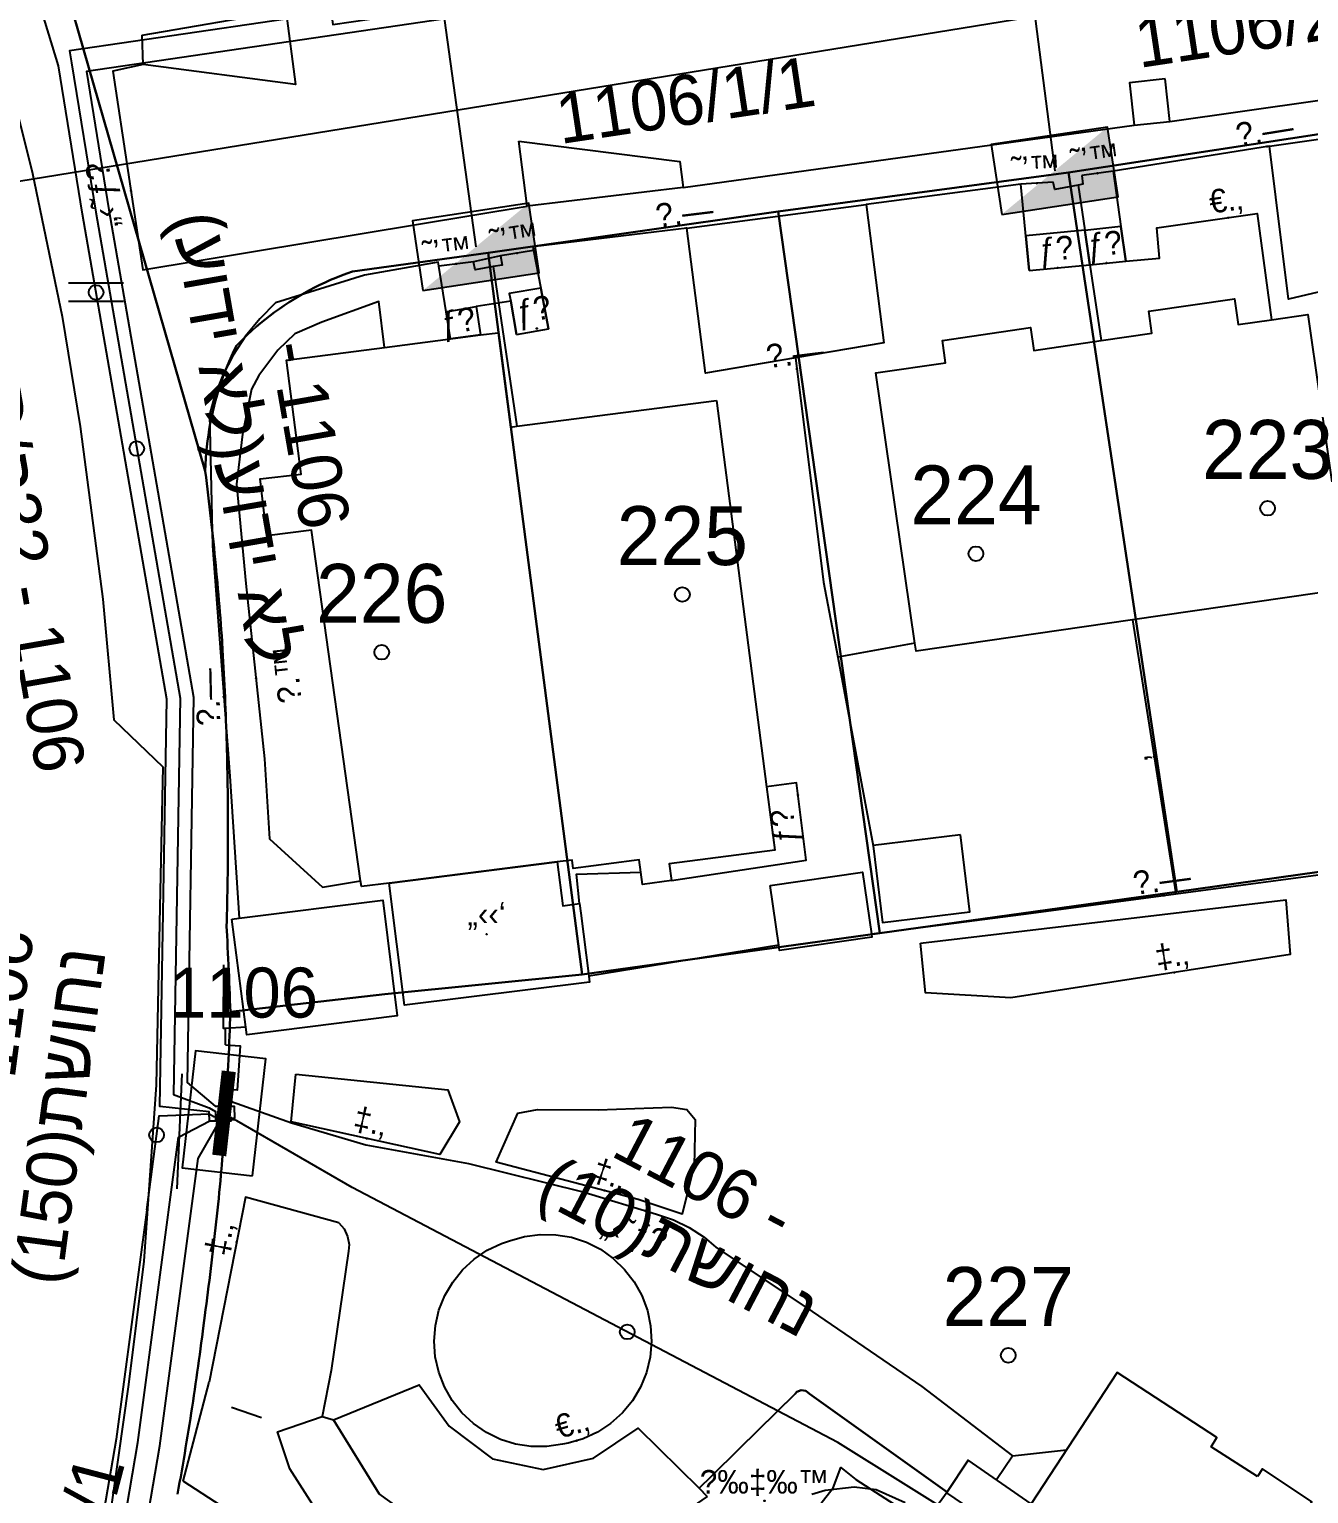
# Model space of a CAD drawing. Header units: metres. Extents: x 218299 to 220222, y 572714 to 574340.
# Drawn here: x 219291.35 to 219334.84, y 573411.53 to 573461.29 of the extents above; entities that cross this region are included whole.
import ezdxf
from ezdxf.enums import TextEntityAlignment as Align

# ---------------------------------------------------------------- set-up
doc = ezdxf.new("R2010")
doc.units = ezdxf.units.M
doc.header["$MEASUREMENT"] = 0
for name, color, linetype in [('1602', 44, 'Continuous'), ('1603', 44, 'Continuous'), ('6091', 102, 'CABLEUNDEXIST03'), ('6151', 102, 'CABLEUNDEXIST03'), ('6241', 7, 'Continuous'), ('6261', 7, 'Continuous'), ('68152', 7, 'Continuous'), ('6910', 102, 'Continuous'), ('6911', 3, 'Continuous'), ('A_POINTS', 2, 'Continuous'), ('M2200', 253, 'Continuous'), ('M2207', 253, 'Continuous'), ('M2401', 7, 'Continuous'), ('M2404', 7, 'Continuous'), ('M2407', 253, 'Continuous'), ('M2408', 253, 'Continuous'), ('M2412', 253, 'Continuous'), ('M2420', 253, 'Continuous'), ('M2601', 253, 'Continuous'), ('M2602', 253, 'Continuous'), ('M2604', 253, 'Continuous'), ('M2605', 253, 'Continuous'), ('M2612', 253, 'Continuous'), ('M2802', 253, 'Continuous'), ('M4601', 253, 'Continuous')]:
    doc.layers.add(name, color=color, linetype=linetype)
doc.styles.add('HEBTXT', font='HEBTXT')
doc.styles.add('MAVAT_HEBTXT', font='HEBTXT')
doc.linetypes.add('CABLEUNDEXIST03', pattern='A,3.5,[222,elecad.shx,S=0.01,R=0,X=0,Y=0],1.5', length=5)

# ---------------------------------------------------------------- blocks, each defined once
blk = doc.blocks.new('6261')
blk.add_lwpolyline([(-2, -1.2), (2, -1.2), (2, 1.2), (-2, 1.2)], close=True)
at = {"color": 0}
blk.add_solid([(2, 1.2), (-2, -1.2), (2, -1.2)], dxfattribs=at)
at = {"color": 0, "style": 'HEBTXT'}
blk.add_attdef('PIL_NAME', (2.689, 2.418), '', height=1.7, dxfattribs=at)
at = {"style": 'HEBTXT'}
blk.add_attdef('CAMUT_MONIM', (2.489, 0.218), '', height=1.7, dxfattribs=at)
at = {"color": 0, "style": 'HEBTXT', "flags": 1}
for tag, p in [('TYPE', (2.585, -1.773)), ('MAP_TYPE', (2.689, -3.782))]:
    blk.add_attdef(tag, p, '', height=1.7, dxfattribs=at)
blk = doc.blocks.new('6910')
at = {"layer": 'A_POINTS'}
blk.add_circle((0, 0), 0.25, dxfattribs=at)
at = {"color": 0, "style": 'HEBTXT', "flags": 1}
blk.add_attdef('CODE', (-2.918, 6.399), '', height=1.7, dxfattribs=at)
at = {"color": 0, "style": 'HEBTXT'}
for tag, p in [('PATH', (0.169, 4.708)), ('HTCH', (0.169, 2.708))]:
    blk.add_attdef(tag, text='', height=1.7, dxfattribs=at).set_placement(p, align=Align.MIDDLE_CENTER)
blk = doc.blocks.new('6911')
at = {"layer": 'A_POINTS'}
blk.add_circle((0, 0), 0.25, dxfattribs=at)
at = {"color": 0, "style": 'HEBTXT', "flags": 1}
blk.add_attdef('CODE', (-2.918, 6.399), '', height=1.7, dxfattribs=at)
at = {"color": 0, "style": 'HEBTXT'}
for tag, p in [('PATH', (0.169, 4.708)), ('HTCH', (0.169, 2.708))]:
    blk.add_attdef(tag, text='', height=1.7, dxfattribs=at).set_placement(p, align=Align.MIDDLE_CENTER)
blk = doc.blocks.new('68152')
at = {"color": 0}
for p, q in [((0.9375, 0.3125), (-0.9375, 0.3125)), ((0.9375, -0.3125), (-0.9375, -0.3125))]:
    blk.add_line(p, q, dxfattribs=at)
at = {"layer": 'A_POINTS'}
blk.add_circle((0, 0), 0.25, dxfattribs=at)
blk = doc.blocks.new('6241')
at = {"color": 0}
blk.add_lwpolyline([(-2, -1.2), (2, -1.2), (2, 1.2), (-2, 1.2)], close=True, dxfattribs=at)
blk.add_lwpolyline([(-2, -1.2), (2, -1.2), (2, 1.2), (-2, 1.2)], close=True, dxfattribs=at)
at = {"color": 0, "const_width": 0.48}
blk.add_lwpolyline([(-1.44, 0), (1.44, 0)], dxfattribs=at)
blk.add_lwpolyline([(-1.44, 0), (1.44, 0)], dxfattribs=at)
at = {"color": 0, "style": 'HEBTXT'}
blk.add_attdef('PIL_NAME', (2.42, 1.776), '', height=1.7, dxfattribs=at)
at = {"color": 0, "style": 'HEBTXT', "flags": 1}
for tag, p in [('TYPE', (2.43, -0.61)), ('MAP_TYPE', (2.423, -2.677))]:
    blk.add_attdef(tag, p, '', height=1.7, dxfattribs=at)
blk = doc.blocks.new('1603')
at = {"layer": 'A_POINTS'}
blk.add_circle((0, 0), 0.25, dxfattribs=at)
at = {"color": 0, "style": 'HEBTXT'}
blk.add_attdef('PARCEL_NUM', text='', height=2, dxfattribs=at).set_placement((0, 1), align=Align.CENTER)
at = {"color": 0, "style": 'HEBTXT', "flags": 1}
blk.add_attdef('LOT_NUM', text='', height=2, dxfattribs=at).set_placement((0, -2.5), align=Align.CENTER)
blk = doc.blocks.new('M2408')
blk.add_circle((0, 0), 0.025)
at = {"style": 'MAVAT_HEBTXT'}
blk.add_attdef('NAME', text='', height=0.8, dxfattribs=at).set_placement((0, 1.592), align=Align.MIDDLE)
blk = doc.blocks.new('M2407')
blk.add_circle((0, 0), 0.025)
at = {"style": 'MAVAT_HEBTXT'}
blk.add_attdef('NAME', text='', height=0.8, dxfattribs=at).set_placement((0, 1.592), align=Align.MIDDLE)
blk = doc.blocks.new('M2802')
blk.add_circle((0, 0), 0.025)
at = {"style": 'MAVAT_HEBTXT'}
blk.add_attdef('NAME', text='', height=0.8, dxfattribs=at).set_placement((0, 1.592), align=Align.MIDDLE)
blk = doc.blocks.new('M2601')
blk.add_circle((0, 0), 0.025)
at = {"style": 'MAVAT_HEBTXT'}
blk.add_attdef('NAME', text='', height=0.8, dxfattribs=at).set_placement((0, 1.592), align=Align.MIDDLE)
blk = doc.blocks.new('M2602')
blk.add_circle((0, 0), 0.025)
at = {"style": 'MAVAT_HEBTXT'}
blk.add_attdef('NAME', text='', height=0.8, dxfattribs=at).set_placement((0, 1.592), align=Align.MIDDLE)
blk = doc.blocks.new('M2604')
blk.add_circle((0, 0), 0.025)
at = {"style": 'MAVAT_HEBTXT'}
blk.add_attdef('NAME', text='', height=0.8, dxfattribs=at).set_placement((0, 1.592), align=Align.MIDDLE)
blk = doc.blocks.new('M2605')
blk.add_circle((0, 0), 0.025)
at = {"style": 'MAVAT_HEBTXT'}
blk.add_attdef('NAME', text='', height=0.8, dxfattribs=at).set_placement((0, 1.592), align=Align.MIDDLE)
blk = doc.blocks.new('M2612')
blk.add_circle((0, 0), 0.025)
at = {"style": 'MAVAT_HEBTXT'}
blk.add_attdef('NAME', text='', height=0.8, dxfattribs=at).set_placement((0, 1.592), align=Align.MIDDLE)
blk = doc.blocks.new('M2207')
blk.add_circle((0, 0), 0.025)
at = {"style": 'MAVAT_HEBTXT'}
blk.add_attdef('NAME', text='', height=0.8, dxfattribs=at).set_placement((0, 1.592), align=Align.MIDDLE)
blk = doc.blocks.new('M2412')
blk.add_circle((0, 0), 0.025)
at = {"style": 'MAVAT_HEBTXT'}
blk.add_attdef('NAME', text='', height=0.8, dxfattribs=at).set_placement((0, 1.592), align=Align.MIDDLE)
blk = doc.blocks.new('111')
at = {"layer": 'M2200'}
for points in [[(219336.147, 573442.273, 577.665), (219328.844, 573441.219, 577.665), (219321.491, 573440.158, 577.665), (219321.451, 573440.435, 577.665), (219320.126, 573449.613, 577.665), (219322.496, 573449.955, 577.665), (219322.386, 573450.718, 577.425), (219325.38, 573451.15, 577.425), (219325.491, 573450.379, 577.785), (219327.784, 573450.71, 577.785), (219329.509, 573450.959, 577.785), (219329.4, 573451.708, 577.545), (219332.313, 573452.128, 577.545), (219332.44, 573451.253, 577.665), (219333.574, 573451.416, 577.722), (219334.801, 573451.593, 577.785), (219335.599, 573446.067, 577.713)], [(219314.703, 573448.678, 577.065), (219316.408, 573435.543, 579.747), (219316.686, 573433.4, 580.185), (219316.686, 573433.4, 580.185), (219313.103, 573432.935, 580.185), (219313.103, 573432.935, 580.185), (219313.177, 573432.362, 578.025), (219313.177, 573432.362, 578.025), (219312.191, 573432.234, 578.025), (219312.137, 573432.65, 578.325), (219312.083, 573433.066, 578.625), (219311.906, 573433.043, 578.625), (219309.835, 573432.774, 578.625), (219309.798, 573433.058, 578.625), (219309.296, 573432.995, 578.574), (219303.599, 573432.278, 578.001), (219303.581, 573432.276, 577.999), (219302.643, 573432.157, 577.905), (219302.615, 573432.358, 577.909), (219300.941, 573444.27, 578.145), (219299.424, 573444.073, 576.705), (219299.204, 573446.014, 576.825), (219300.597, 573446.169, 577.305), (219300.094, 573450.045, 576.705), (219303.425, 573450.478, 576.705), (219303.691, 573450.512, 576.705), (219305.667, 573450.769, 576.705), (219306.69, 573450.901, 576.705), (219307.288, 573450.979, 576.705), (219307.705, 573447.769, 577.065), (219307.928, 573447.798, 577.065)], [(219298.232, 573431.057, 576.104), (219298.481, 573431.088, 576.104), (219303.37, 573431.697, 576.104), (219303.859, 573427.77, 576.344), (219298.741, 573427.122, 576.345), (219298.707, 573427.381, 576.329), (219298.232, 573431.057, 576.104)]]:
    blk.add_polyline3d(points, close=True, dxfattribs=at)
at = {"layer": 'M2207'}
for points in [[(219323.005, 573433.915, 577.965), (219320.035, 573433.557, 577.965), (219320.037, 573433.542, 577.965), (219320.35, 573430.939, 577.965), (219323.32, 573431.296, 577.965), (219323.005, 573433.915, 577.965)], [(219303.581, 573432.276, 577.725), (219309.296, 573432.995, 577.725), (219309.483, 573431.509, 577.485), (219310.055, 573431.582, 577.365), (219310.055, 573431.582, 577.365), (219310.096, 573431.256, 577.321), (219310.365, 573429.119, 577.032), (219310.391, 573428.916, 577.005), (219304.103, 573428.125, 577.005)], [(219316.532, 573432.199, 577.065), (219319.669, 573432.649, 577.065), (219319.972, 573430.553, 577.065), (219319.988, 573430.442, 577.065), (219316.85, 573429.992, 577.065), (219316.824, 573430.173, 577.065), (219316.532, 573432.199, 577.065)], [(219333.098, 573412.116, 576.885), (219331.517, 573413.127, 577.632), (219331.717, 573413.443, 577.632), (219328.326, 573415.648, 577.632), (219325.404, 573411.186, 577.632), (219323.261, 573412.665, 576.912), (219322.527, 573411.56, 576.912), (219324.726, 573410.07, 577.632), (219324.884, 573410.307, 577.632), (219328.268, 573408.091, 577.632), (219328.954, 573409.173, 577.845), (219332.188, 573407.039, 577.845), (219327.394, 573399.771, 577.845), (219333.2, 573396.053, 577.245), (219333.2, 573396.053, 577.245), (219338.681, 573403.937, 577.245), (219338.501, 573404.074, 577.26), (219333.047, 573408.207, 577.725), (219334.905, 573411.196, 576.783), (219334.942, 573411.255, 576.765), (219333.269, 573412.381, 576.885)], [(219314.394, 573411.44, 576.765), (219314.394, 573411.44, 576.765), (219311.844, 573409.679, 576.765), (219311.844, 573409.679, 576.765), (219308.829, 573409.114, 576.765), (219308.829, 573409.114, 576.765), (219305.738, 573409.732, 576.765), (219305.738, 573409.732, 576.765), (219303.242, 573411.526, 576.765), (219303.242, 573411.526, 576.765), (219301.696, 573414.045, 576.765), (219301.696, 573414.045, 576.765), (219304.598, 573415.235, 576.765), (219305.619, 573413.83, 576.765), (219307.096, 573412.721, 576.765), (219308.82, 573412.356, 576.765), (219310.529, 573412.739, 576.765), (219312.049, 573413.763, 576.765), (219314.114, 573411.718, 576.765), (219314.394, 573411.44, 576.765)]]:
    blk.add_polyline3d(points, close=True, dxfattribs=at)
at = {"layer": 'M2401'}
for points in [[(219290.98, 573458.342, 573.178), (219291.462, 573456.383, 573.225), (219292.472, 573451.533, 573.225), (219293.084, 573447.791, 573.225), (219293.85, 573441.929, 573.345), (219294.227, 573437.824, 573.345), (219295.893, 573436.225, 573.585), (219295.802, 573432.007, 573.585), (219295.668, 573425.423, 573.705), (219295.245, 573419.434, 573.825), (219294.73, 573415.247, 573.945), (219294.019, 573410.277, 574.065)], [(219295.193, 573461.091, 573.42), (219300.076, 573461.932, 573.54), (219300.076, 573461.932, 573.54), (219300.405, 573459.411, 573.54), (219295.223, 573460.097, 573.36), (219295.223, 573460.097, 573.36), (219295.193, 573461.091, 573.42)], [(219329.96, 573459.606, 574.5), (219328.748, 573459.473, 574.5), (219328.907, 573458.025, 574.5), (219328.907, 573458.025, 574.5), (219330.119, 573458.158, 574.5), (219330.119, 573458.158, 574.5), (219329.96, 573459.606, 574.5)], [(219307.987, 573457.492, 573.78), (219313.459, 573456.793, 574.08), (219313.572, 573455.907, 574.08), (219313.572, 573455.907, 574.08), (219308.278, 573455.278, 573.84), (219308.278, 573455.278, 573.84), (219307.987, 573457.492, 573.78)], [(219333.504, 573457.321, 574.605), (219336.436, 573457.734, 574.605)], [(219313.696, 573454.529, 574.005), (219319.794, 573455.334, 574.005)]]:
    blk.add_polyline3d(points, dxfattribs=at)
at = {"layer": 'M2404'}
for points in [[(219290.98, 573458.342, 573.178), (219291.462, 573456.383, 573.225), (219292.472, 573451.533, 573.225), (219293.084, 573447.791, 573.225), (219293.85, 573441.929, 573.345), (219294.227, 573437.824, 573.345), (219295.893, 573436.225, 573.585), (219295.802, 573432.007, 573.585), (219295.668, 573425.423, 573.705), (219295.245, 573419.434, 573.825), (219294.73, 573415.247, 573.945), (219294.019, 573410.277, 574.065)], [(219295.193, 573461.091, 573.42), (219300.076, 573461.932, 573.54), (219300.076, 573461.932, 573.54), (219300.405, 573459.411, 573.54), (219295.223, 573460.097, 573.36), (219295.223, 573460.097, 573.36), (219295.193, 573461.091, 573.42)], [(219329.96, 573459.606, 574.5), (219328.748, 573459.473, 574.5), (219328.907, 573458.025, 574.5), (219328.907, 573458.025, 574.5), (219330.119, 573458.158, 574.5), (219330.119, 573458.158, 574.5), (219329.96, 573459.606, 574.5)], [(219307.987, 573457.492, 573.78), (219313.459, 573456.793, 574.08), (219313.572, 573455.907, 574.08), (219313.572, 573455.907, 574.08), (219308.278, 573455.278, 573.84), (219308.278, 573455.278, 573.84), (219307.987, 573457.492, 573.78)]]:
    blk.add_polyline3d(points, dxfattribs=at)
at = {"layer": 'M2407'}
for points in [[(219303.425, 573450.478, 574.45), (219303.23, 573452.036, 574.45), (219301.29, 573451.341, 574.45), (219300.375, 573450.938, 574.45), (219299.799, 573450.381, 574.45), (219299.156, 573449.525, 574.45), (219298.902, 573449.059, 574.45), (219298.595, 573447.533, 574.45), (219298.395, 573445.827, 574.45), (219298.717, 573442.457, 574.45), (219299.351, 573436.496, 574.45), (219299.518, 573433.781, 574.45), (219301.313, 573432.14, 574.45), (219302.615, 573432.358, 574.45)], [(219321.451, 573440.435, 575.402), (219318.83, 573439.958, 575.282)]]:
    blk.add_polyline3d(points, dxfattribs=at)
at = {"layer": 'M2408'}
for points in [[(219330.119, 573458.158, 574.455), (219347.797, 573460.671, 575.175)], [(219295.223, 573460.097, 573.285), (219294.193, 573459.865, 573.285), (219295.216, 573453.112, 573.285), (219308.278, 573455.278, 573.645)], [(219313.572, 573455.907, 573.825), (219328.907, 573458.025, 574.365)], [(219298.027, 573426.788, 573.662), (219298.027, 573427.342, 573.662)], [(219298.05, 573425.251, 573.722), (219298.064, 573424.913, 573.722), (219300.27, 573424.133, 573.842), (219302.795, 573423.384, 573.962), (219306.284, 573422.75, 574.082), (219310.216, 573421.776, 574.082), (219312.671, 573421.03, 574.202), (219313.243, 573420.84, 574.202), (219313.785, 573420.577, 574.202), (219314.287, 573420.244, 574.202), (219314.684, 573419.903, 574.202), (219317.962, 573417.719, 574.442), (219321.691, 573415.171, 574.682), (219324.763, 573412.815, 574.682)], [(219301.876, 573420.731, 574.082), (219302.056, 573420.526, 574.02), (219302.173, 573420.275, 573.978), (219302.219, 573420, 573.959), (219302.2, 573419.772, 573.962), (219301.611, 573415.713, 574.082), (219301.306, 573414.152, 574.082), (219301.696, 573414.045, 574.082)], [(219322.545, 573411.588, 574.682), (219317.87, 573414.927, 574.562), (219317.744, 573415.022, 574.562), (219317.588, 573415.044, 574.562), (219317.44, 573414.988, 574.562), (219317.377, 573414.929, 574.562), (219315.478, 573413.058, 574.322), (219314.535, 573412.132, 574.322), (219314.114, 573411.718, 574.322)]]:
    blk.add_polyline3d(points, dxfattribs=at)
at = {"layer": 'M2412'}
for points in [[(219325.331, 573453.089, 574.922), (219327.398, 573453.287, 574.922), (219327.226, 573454.459, 574.442), (219325.219, 573454.267, 574.442), (219325.331, 573453.089, 574.922)], [(219327.398, 573453.287, 574.922), (219328.618, 573453.414, 574.922), (219328.453, 573454.586, 574.382), (219327.228, 573454.447, 574.382)], [(219307.913, 573450.916, 574.202), (219308.994, 573451.111, 574.202), (219308.733, 573452.495, 573.842), (219307.662, 573452.306, 573.842), (219307.714, 573452.053, 573.903)], [(219306.69, 573450.901, 574.202), (219305.667, 573450.769, 574.202), (219305.519, 573451.684, 573.722), (219306.545, 573451.864, 573.722)], [(219313.103, 573432.935, 577.442), (219313.177, 573432.362, 577.442), (219317.757, 573433.056, 576.002), (219317.426, 573435.68, 574.562), (219316.408, 573435.543, 574.562), (219316.686, 573433.4, 575.762)]]:
    blk.add_polyline3d(points, close=True, dxfattribs=at)
at = {"layer": 'M2420', "linetype": 'Continuous', "lineweight": -3}
blk.add_lwpolyline([(219289.24, 573455.84), (219327.91, 573462.12), (219380.7, 573467.5), (219396.3, 573469.62)], dxfattribs=at)
at = {"layer": 'M2601'}
for points in [[(219307.365, 573453.589, 575.732), (219306.449, 573453.39, 575.732)], [(219328.844, 573441.219, 576.19), (219330.323, 573431.913, 576.19)], [(219310.055, 573431.582, 576.67), (219309.95, 573432.584, 576.67), (219312.137, 573432.65, 576.67)], [(219296.537, 573425.8, 574.862), (219296.373, 573421.888, 574.862)], [(219324.226, 573412.011, 576.452), (219324.763, 573412.815, 576.452), (219324.763, 573412.815, 576.452), (219326.604, 573413.018, 576.452)], [(219311.739, 573401.476, 576.212), (219311.739, 573401.476, 576.212), (219312.912, 573403.261, 576.212), (219315.234, 573406.985, 576.212), (219316.584, 573409.119, 576.212), (219317.56, 573410.313, 576.332), (219318.674, 573411.726, 576.332), (219318.938, 573412.42, 576.212), (219319.445, 573412.015, 576.212), (219321.097, 573410.945, 576.452), (219322.86, 573409.593, 576.332), (219323.629, 573410.813, 576.332)]]:
    blk.add_polyline3d(points, dxfattribs=at)
at = {"layer": 'M2602'}
for points in [[(219327.121, 573456.318, 575.71), (219327.162, 573456.025, 575.71), (219327.003, 573455.995, 575.71), (219326.204, 573455.85, 575.71), (219326.145, 573456.088, 575.71)], [(219327.003, 573455.995, 575.59), (219327.226, 573454.459, 575.59), (219327.228, 573454.447, 575.59), (219327.36, 573453.539, 575.59), (219327.398, 573453.287, 575.59), (219327.398, 573453.287, 575.59), (219327.784, 573450.71, 575.59)], [(219328.618, 573453.414, 575.71), (219329.763, 573453.508, 575.71), (219329.675, 573454.546, 575.71), (219333.088, 573455.024, 575.83), (219333.574, 573451.416, 575.71)], [(219307.365, 573453.589, 575.012), (219307.422, 573453.279, 575.012), (219307.113, 573453.226, 575.012), (219306.507, 573453.12, 575.012), (219306.449, 573453.39, 575.012)], [(219307.113, 573453.226, 574.892), (219307.928, 573447.798, 574.892)], [(219307.913, 573450.916, 574.532), (219307.913, 573450.916, 574.532), (219307.714, 573452.053, 574.532), (219307.714, 573452.053, 574.532), (219306.545, 573451.864, 574.532), (219306.545, 573451.864, 574.532), (219306.69, 573450.901, 574.532), (219306.69, 573450.901, 574.532)], [(219316.824, 573430.173, 575.71), (219310.365, 573429.119, 575.71)], [(219298.707, 573427.38, 575.612), (219298.027, 573427.342, 575.612), (219297.949, 573427.338, 575.612), (219297.965, 573429.501, 575.612)], [(219298.027, 573426.788, 575.132), (219298.027, 573426.788, 575.132), (219298.027, 573426.788, 575.132), (219298.525, 573426.75, 575.132), (219298.42, 573425.244, 575.132), (219298.05, 573425.251, 575.132), (219298.05, 573425.251, 575.132), (219298.05, 573425.251, 575.132)], [(219307.668, 573420.125, 574.322), (219308.183, 573420.272, 574.322), (219308.714, 573420.342, 574.322), (219309.249, 573420.332, 574.322), (219309.777, 573420.242, 574.322), (219310.286, 573420.075, 574.322), (219310.764, 573419.834, 574.322), (219311.201, 573419.524, 574.322), (219311.587, 573419.153, 574.322), (219311.914, 573418.729, 574.322), (219312.174, 573418.261, 574.322), (219312.361, 573417.759, 574.322), (219312.471, 573417.235, 574.322), (219312.503, 573416.7, 574.322), (219312.454, 573416.167, 574.322), (219312.327, 573415.647, 574.322), (219312.123, 573415.152, 574.322), (219311.849, 573414.692, 574.322), (219311.509, 573414.278, 574.322), (219311.111, 573413.92, 574.322), (219310.664, 573413.625, 574.322), (219310.178, 573413.399, 574.322), (219309.665, 573413.248, 574.322), (219309.472, 573413.212, 574.322), (219308.943, 573413.134, 574.322), (219308.409, 573413.136, 574.322), (219307.881, 573413.218, 574.322), (219307.371, 573413.377, 574.322), (219306.89, 573413.61, 574.322), (219306.45, 573413.913, 574.322), (219306.059, 573414.278, 574.322), (219305.727, 573414.697, 574.322), (219305.462, 573415.16, 574.322), (219305.269, 573415.658, 574.322), (219305.152, 573416.18, 574.322), (219305.114, 573416.713, 574.322), (219305.156, 573417.245, 574.322), (219305.277, 573417.766, 574.322), (219305.474, 573418.262, 574.322), (219305.743, 573418.724, 574.322), (219306.078, 573419.141, 574.322), (219306.471, 573419.502, 574.322), (219306.913, 573419.802, 574.322), (219307.396, 573420.031, 574.322), (219307.668, 573420.125, 574.322)], [(219296.583, 573411.957, 574.292), (219297.469, 573415.319, 574.532), (219297.469, 573415.319, 574.532)], [(219302.158, 573408.357, 575.732), (219298.944, 573410.432, 575.87), (219296.583, 573411.957, 575.972), (219296.583, 573411.957, 575.972)]]:
    blk.add_polyline3d(points, dxfattribs=at)
at = {"layer": 'M2604'}
for points in [[(219321.636, 573430.234, 575.657), (219334.056, 573431.704, 575.657), (219334.205, 573429.848, 575.657), (219324.71, 573428.38, 575.657), (219321.814, 573428.547, 575.657), (219321.636, 573430.234, 575.657)], [(219300.413, 573425.786, 575.072), (219305.573, 573425.256, 575.252), (219305.97, 573424.171, 575.252), (219305.307, 573423.051, 575.252), (219300.254, 573424.17, 575.117), (219300.413, 573425.786, 575.072)], [(219308.622, 573424.581, 575.342), (219310.687, 573424.578, 575.387), (219313.178, 573424.66, 575.567), (219313.7, 573424.58, 575.567), (219313.98, 573424.247, 575.567), (219313.951, 573422.679, 575.567), (219313.54, 573421.034, 575.567), (219312.051, 573421.529, 575.477), (219307.222, 573422.801, 575.297), (219307.958, 573424.455, 575.297), (219308.622, 573424.581, 575.342)], [(219301.876, 573420.731, 575.252), (219301.876, 573420.731, 575.252), (219298.697, 573421.611, 575.252), (219298.697, 573421.611, 575.252), (219297.469, 573415.319, 575.012)]]:
    blk.add_polyline3d(points, dxfattribs=at)
at = {"layer": 'M2605'}
for points in [[(219337.125, 573452.819, 575.23), (219334.148, 573452.122, 575.23), (219333.504, 573457.321, 575.23), (219333.504, 573457.321, 575.23), (219333.504, 573457.321, 575.23), (219328.187, 573456.468, 575.23), (219328.187, 573456.468, 575.23), (219328.453, 573454.586, 575.23), (219328.618, 573453.414, 575.23)], [(219325.331, 573453.089, 575.23), (219325.331, 573453.089, 575.23), (219325.053, 573456.023, 575.23), (219325.053, 573456.023, 575.23), (219319.794, 573455.334, 575.23), (219319.794, 573455.334, 575.23), (219320.395, 573450.631, 575.23), (219317.39, 573450.123, 575.23), (219317.39, 573450.123, 575.23), (219318.35, 573442.507, 575.23), (219318.83, 573439.958, 575.23), (219320.037, 573433.542, 575.23)], [(219317.39, 573450.123, 574.51), (219314.329, 573449.607, 574.51), (219313.696, 573454.529, 574.51), (219313.696, 573454.529, 574.51), (219308.47, 573453.892, 574.51), (219308.483, 573453.823, 574.51), (219308.493, 573453.772, 574.51), (219308.733, 573452.495, 574.51), (219308.994, 573451.111, 574.51)], [(219305.667, 573450.769, 574.51), (219305.667, 573450.769, 574.51), (219305.519, 573451.684, 574.51), (219305.267, 573453.245, 574.51), (219305.245, 573453.379, 574.51), (219302.744, 573452.931, 574.51), (219299.726, 573451.995, 574.292), (219299.183, 573451.454, 574.292), (219298.699, 573450.859, 574.292), (219298.28, 573450.217, 574.292), (219297.93, 573449.535, 574.292), (219297.653, 573448.82, 574.292), (219297.475, 573448.183, 574.292), (219297.584, 573443.741, 574.532), (219298.167, 573435.916, 574.292), (219298.481, 573431.088, 574.532)], [(219319.972, 573430.553, 575.47), (219325.407, 573431.26, 575.47), (219330.323, 573431.913, 575.47), (219335.152, 573432.556, 575.47), (219339.854, 573433.174, 575.47)]]:
    blk.add_polyline3d(points, dxfattribs=at)
at = {"layer": 'M2612'}
for points in [[(219328.187, 573456.468, 575.83), (219327.121, 573456.318, 575.83)], [(219326.145, 573456.088, 575.71), (219325.053, 573456.023, 575.71)], [(219306.449, 573453.39, 575.732), (219305.267, 573453.245, 575.732)], [(219308.493, 573453.772, 575.732), (219307.365, 573453.589, 575.732)]]:
    blk.add_polyline3d(points, dxfattribs=at)
at = {"layer": 'M2802'}
for points in [[(219321.122, 573411.222, 574.562), (219320.136, 573411.66, 574.562), (219319.391, 573411.752, 574.562), (219318.406, 573411.644, 574.562), (219317.954, 573411.499, 574.562)], [(219301.064, 573411.029, 573.842), (219300.207, 573412.38, 573.842), (219299.788, 573413.633, 573.842), (219301.306, 573414.152, 574.082), (219301.696, 573414.045, 574.082), (219303.242, 573411.526, 574.127)], [(219314.394, 573411.44, 574.322), (219314.114, 573411.718, 574.322), (219314.535, 573412.132, 574.322), (219315.478, 573413.058, 574.322), (219317.377, 573414.929, 574.562), (219317.44, 573414.988, 574.562), (219317.588, 573415.044, 574.562), (219317.744, 573415.022, 574.562), (219317.87, 573414.927, 574.562), (219322.553, 573411.582, 574.682), (219321.878, 573410.666, 574.562)]]:
    blk.add_polyline3d(points, dxfattribs=at)
at = {"layer": 'M4601'}
blk.add_polyline3d([(219299.244, 573414.106, 574.682), (219298.222, 573414.464, 574.682)], dxfattribs=at)
at = {"layer": 'M2207'}
ref = blk.add_blockref('M2207', (219306.895, 573430.539), dxfattribs=dict(at, xscale=0.5, yscale=0.5, zscale=0.5))
ref.add_attrib('NAME', '„‹‹‘', dxfattribs={"layer": '0', "height": 0.8, "style": 'MAVAT_HEBTXT'}).set_placement((219306.895, 573431.164), align=Align.MIDDLE)
at = {"layer": 'M2407'}
ref = blk.add_blockref('M2407', (219299.06, 573439.235), dxfattribs=dict(at, xscale=0.5, yscale=0.5, zscale=0.5))
ref.add_attrib('NAME', '\x8e.™', dxfattribs={"layer": '0', "height": 0.8, "rotation": 96.0753, "style": 'MAVAT_HEBTXT'}).set_placement((219300.109, 573439.363), align=Align.MIDDLE)
at = {"layer": 'M2408'}
ref = blk.add_blockref('M2408', (219294.809, 573455.797), dxfattribs=dict(at, xscale=0.5, yscale=0.5, zscale=0.5))
ref.add_attrib('NAME', '„‹˜ƒ\x8e', dxfattribs={"layer": '0', "height": 0.8, "rotation": 98.614, "style": 'MAVAT_HEBTXT'}).set_placement((219293.919, 573455.662), align=Align.MIDDLE)
ref = blk.add_blockref('M2408', (219312.282, 573421.148), dxfattribs=dict(at, xscale=0.5, yscale=0.5, zscale=0.5))
ref.add_attrib('NAME', '„‹˜ƒ\x8e', dxfattribs={"layer": '0', "height": 0.8, "rotation": 343.0933, "style": 'MAVAT_HEBTXT'}).set_placement((219311.885, 573420.294), align=Align.MIDDLE)
at = {"layer": 'M2412'}
ref = blk.add_blockref('M2412', (219327.962, 573453.346), dxfattribs=dict(at, xscale=0.5, yscale=0.5, zscale=0.5))
ref.add_attrib('NAME', 'ƒ\x8e', dxfattribs={"layer": '0', "height": 0.8, "rotation": 5.9864, "style": 'MAVAT_HEBTXT'}).set_placement((219327.905, 573453.893), align=Align.MIDDLE)
ref = blk.add_blockref('M2412', (219326.304, 573453.182), dxfattribs=dict(at, xscale=0.5, yscale=0.5, zscale=0.5))
ref.add_attrib('NAME', 'ƒ\x8e', dxfattribs={"layer": '0', "height": 0.8, "rotation": 5.4633, "style": 'MAVAT_HEBTXT'}).set_placement((219326.252, 573453.729), align=Align.MIDDLE)
ref = blk.add_blockref('M2412', (219308.605, 573451.121), dxfattribs=dict(at, xscale=0.5, yscale=0.5, zscale=0.5))
ref.add_attrib('NAME', 'ƒ\x8e', dxfattribs={"layer": '0', "height": 0.8, "rotation": 10.2075, "style": 'MAVAT_HEBTXT'}).set_placement((219308.508, 573451.663), align=Align.MIDDLE)
ref = blk.add_blockref('M2412', (219305.545, 573451.689), dxfattribs=dict(at, xscale=0.5, yscale=0.5, zscale=0.5))
ref.add_attrib('NAME', 'ƒ\x8e', dxfattribs={"layer": '0', "height": 0.8, "rotation": 9.9562, "style": 'MAVAT_HEBTXT'}).set_placement((219305.941, 573451.268), align=Align.MIDDLE)
ref = blk.add_blockref('M2412', (219317.479, 573435.264), dxfattribs=dict(at, xscale=0.5, yscale=0.5, zscale=0.5))
ref.add_attrib('NAME', 'ƒ\x8e', dxfattribs={"layer": '0', "height": 0.8, "rotation": 97.1851, "style": 'MAVAT_HEBTXT'}).set_placement((219317.09, 573434.213), align=Align.MIDDLE)
at = {"layer": 'M2601'}
ref = blk.add_blockref('M2601', (219329.584, 573436.566), dxfattribs=dict(at, xscale=0.5, yscale=0.5, zscale=0.5))
ref.add_attrib('NAME', '‚', dxfattribs={"layer": '0', "height": 0.8, "rotation": 99.0301, "style": 'MAVAT_HEBTXT'}).set_placement((219329.04, 573436.48), align=Align.MIDDLE)
at = {"layer": 'M2602'}
ref = blk.add_blockref('M2602', (219332.1, 573454.886), dxfattribs=dict(at, xscale=0.5, yscale=0.5, zscale=0.5))
ref.add_attrib('NAME', '€.‚', dxfattribs={"layer": '0', "height": 0.8, "rotation": 7.9791, "style": 'MAVAT_HEBTXT'}).set_placement((219332.024, 573455.43), align=Align.MIDDLE)
ref = blk.add_blockref('M2602', (219309.957, 573413.334), dxfattribs=dict(at, xscale=0.5, yscale=0.5, zscale=0.5))
ref.add_attrib('NAME', '€.‚', dxfattribs={"layer": '0', "height": 0.8, "rotation": 16.3521, "style": 'MAVAT_HEBTXT'}).set_placement((219309.802, 573413.862), align=Align.MIDDLE)
at = {"layer": 'M2604'}
ref = blk.add_blockref('M2604', (219330.27, 573429.239), dxfattribs=dict(at, xscale=0.5, yscale=0.5, zscale=0.5))
ref.add_attrib('NAME', '‡.‚', dxfattribs={"layer": '0', "height": 0.8, "rotation": 8.7848, "style": 'MAVAT_HEBTXT'}).set_placement((219330.186, 573429.783), align=Align.MIDDLE)
ref = blk.add_blockref('M2604', (219302.822, 573423.601), dxfattribs=dict(at, xscale=0.5, yscale=0.5, zscale=0.5))
ref.add_attrib('NAME', '‡.‚', dxfattribs={"layer": '0', "height": 0.8, "rotation": 347.5116, "style": 'MAVAT_HEBTXT'}).set_placement((219302.941, 573424.138), align=Align.MIDDLE)
ref = blk.add_blockref('M2604', (219310.899, 573421.832), dxfattribs=dict(at, xscale=0.5, yscale=0.5, zscale=0.5))
ref.add_attrib('NAME', '‡.‚', dxfattribs={"layer": '0', "height": 0.8, "rotation": 341.6198, "style": 'MAVAT_HEBTXT'}).set_placement((219311.073, 573422.354), align=Align.MIDDLE)
ref = blk.add_blockref('M2604', (219298.399, 573420.083), dxfattribs=dict(at, xscale=0.5, yscale=0.5, zscale=0.5))
ref.add_attrib('NAME', '‡.‚', dxfattribs={"layer": '0', "height": 0.8, "rotation": 78.9498, "style": 'MAVAT_HEBTXT'}).set_placement((219297.859, 573420.188), align=Align.MIDDLE)
at = {"layer": 'M2605'}
ref = blk.add_blockref('M2605', (219333.419, 573457.307), dxfattribs=dict(at, xscale=0.5, yscale=0.5, zscale=0.5))
ref.add_attrib('NAME', '\x9a.—', dxfattribs={"layer": '0', "height": 0.8, "rotation": 9.1205, "style": 'MAVAT_HEBTXT'}).set_placement((219333.332, 573457.851), align=Align.MIDDLE)
ref = blk.add_blockref('M2605', (219313.683, 573454.528), dxfattribs=dict(at, xscale=0.5, yscale=0.5, zscale=0.5))
ref.add_attrib('NAME', '\x9a.—', dxfattribs={"layer": '0', "height": 0.8, "rotation": 6.9511, "style": 'MAVAT_HEBTXT'}).set_placement((219313.616, 573455.074), align=Align.MIDDLE)
ref = blk.add_blockref('M2605', (219317.438, 573449.747), dxfattribs=dict(at, xscale=0.5, yscale=0.5, zscale=0.5))
ref.add_attrib('NAME', '\x9a.—', dxfattribs={"layer": '0', "height": 0.8, "rotation": 7.0661, "style": 'MAVAT_HEBTXT'}).set_placement((219317.37, 573450.293), align=Align.MIDDLE)
ref = blk.add_blockref('M2605', (219297.966, 573438.609), dxfattribs=dict(at, xscale=0.5, yscale=0.5, zscale=0.5))
ref.add_attrib('NAME', '\x9a.—', dxfattribs={"layer": '0', "height": 0.8, "rotation": 91.4066, "style": 'MAVAT_HEBTXT'}).set_placement((219297.417, 573438.596), align=Align.MIDDLE)
ref = blk.add_blockref('M2605', (219329.914, 573431.859), dxfattribs=dict(at, xscale=0.5, yscale=0.5, zscale=0.5))
ref.add_attrib('NAME', '\x9a.—', dxfattribs={"layer": '0', "height": 0.8, "rotation": 7.5745, "style": 'MAVAT_HEBTXT'}).set_placement((219329.841, 573432.404), align=Align.MIDDLE)
at = {"layer": 'M2612'}
ref = blk.add_blockref('M2612', (219327.654, 573456.393), dxfattribs=dict(at, xscale=0.5, yscale=0.5, zscale=0.5))
ref.add_attrib('NAME', '˜’™', dxfattribs={"layer": '0', "height": 0.8, "rotation": 7.9875, "style": 'MAVAT_HEBTXT'}).set_placement((219327.578, 573456.937), align=Align.MIDDLE)
ref = blk.add_blockref('M2612', (219325.599, 573456.055), dxfattribs=dict(at, xscale=0.5, yscale=0.5, zscale=0.5))
ref.add_attrib('NAME', '˜’™', dxfattribs={"layer": '0', "height": 0.8, "rotation": 3.4155, "style": 'MAVAT_HEBTXT'}).set_placement((219325.566, 573456.604), align=Align.MIDDLE)
ref = blk.add_blockref('M2612', (219307.929, 573453.681), dxfattribs=dict(at, xscale=0.5, yscale=0.5, zscale=0.5))
ref.add_attrib('NAME', '˜’™', dxfattribs={"layer": '0', "height": 0.8, "rotation": 9.2165, "style": 'MAVAT_HEBTXT'}).set_placement((219307.841, 573454.223), align=Align.MIDDLE)
ref = blk.add_blockref('M2612', (219305.858, 573453.318), dxfattribs=dict(at, xscale=0.5, yscale=0.5, zscale=0.5))
ref.add_attrib('NAME', '˜’™', dxfattribs={"layer": '0', "height": 0.8, "rotation": 6.9944, "style": 'MAVAT_HEBTXT'}).set_placement((219305.556, 573453.797), align=Align.MIDDLE)
at = {"layer": 'M2802'}
ref = blk.add_blockref('M2802', (219316.341, 573411.291, 574.202), dxfattribs=dict(at, xscale=0.5, yscale=0.5, zscale=0.5))
ref.add_attrib('NAME', '\x8d‰‡‰™', dxfattribs={"layer": '0', "height": 0.8, "style": 'MAVAT_HEBTXT'}).set_placement((219316.341, 573411.916, 574.202), align=Align.MIDDLE)

msp = doc.modelspace()

# ---------------------------------------------------------------- linework, layer by layer
at = {"layer": '1602'}
for points in [[(219291.466, 573466.631), (219297.336, 573446.271), (219297.3632, 573446.054), (219297.3877, 573445.8555), (219297.4118, 573445.6569), (219297.4356, 573445.4583), (219297.459, 573445.2597), (219297.4819, 573445.061), (219297.5045, 573444.8623), (219297.5268, 573444.6636), (219297.5486, 573444.4648), (219297.5701, 573444.2659), (219297.5912, 573444.067), (219297.6119, 573443.8681), (219297.6322, 573443.6691), (219297.6522, 573443.4701), (219297.6718, 573443.2711), (219297.691, 573443.072), (219297.7098, 573442.8729), (219297.7282, 573442.6738), (219297.7463, 573442.4746), (219297.764, 573442.2754), (219297.7813, 573442.0761), (219297.7982, 573441.8768), (219297.8147, 573441.6775), (219297.8309, 573441.4782), (219297.8467, 573441.2788), (219297.8621, 573441.0794), (219297.8771, 573440.88), (219297.8917, 573440.6805), (219297.906, 573440.481), (219297.9231, 573440.1969), (219297.9347, 573439.9973), (219297.9459, 573439.7976), (219297.9567, 573439.5979), (219297.9672, 573439.3981), (219297.9773, 573439.1984), (219297.9869, 573438.9986), (219297.9962, 573438.7988), (219298.0052, 573438.599), (219298.0137, 573438.3992), (219298.0219, 573438.1994), (219298.0296, 573437.9995), (219298.037, 573437.7997), (219298.044, 573437.5998), (219298.0507, 573437.3999), (219298.0569, 573437.2), (219298.0628, 573437.0001), (219298.0683, 573436.8002), (219298.0734, 573436.6002), (219298.0781, 573436.4003), (219298.0825, 573436.2003), (219298.0865, 573436.0004), (219298.0901, 573435.8004), (219298.0933, 573435.6004), (219298.0961, 573435.4005), (219298.0985, 573435.2005), (219298.1006, 573435.0005), (219298.1023, 573434.8005), (219298.1036, 573434.6005), (219298.1045, 573434.4005), (219298.1051, 573434.2005), (219298.1052, 573434.0005), (219298.105, 573433.8005), (219298.1044, 573433.6005), (219298.1034, 573433.4005), (219298.1021, 573433.2005), (219298.1003, 573433.0005), (219298.0982, 573432.8005), (219298.0957, 573432.6005), (219298.0928, 573432.4006), (219298.0895, 573432.2006), (219298.0859, 573432.0006), (219298.0819, 573431.8007), (219298.0774, 573431.6007), (219298.0727, 573431.4008), (219298.0675, 573431.2008), (219298.0619, 573431.0009), (219298.056, 573430.801), (219298.0733, 573430.4985), (219298.0843, 573430.2988), (219298.0948, 573430.0991), (219298.105, 573429.8993), (219298.1148, 573429.6996), (219298.1243, 573429.4998), (219298.1333, 573429.3), (219298.142, 573429.1002), (219298.1503, 573428.9004), (219298.1582, 573428.7005), (219298.1657, 573428.5007), (219298.1729, 573428.3008), (219298.1796, 573428.1009), (219298.186, 573427.901), (219298.1791, 573427.6825), (219298.1723, 573427.4826), (219298.1652, 573427.2828), (219298.1576, 573427.0829), (219298.1497, 573426.883), (219298.1415, 573426.6832), (219298.1328, 573426.4834), (219298.1238, 573426.2836), (219298.1143, 573426.0838), (219298.1045, 573425.8841), (219298.0944, 573425.6843), (219298.0838, 573425.4846), (219298.0729, 573425.2849), (219298.0615, 573425.0852), (219298.0498, 573424.8856), (219298.0377, 573424.6859), (219298.0253, 573424.4863), (219298.0124, 573424.2867), (219297.9992, 573424.0872), (219297.9856, 573423.8876), (219297.9716, 573423.6881), (219297.9573, 573423.4886), (219297.9425, 573423.2892), (219297.9274, 573423.0898), (219297.9119, 573422.8904), (219297.896, 573422.691), (219297.8659, 573422.359), (219297.8474, 573422.1598), (219297.8284, 573421.9607), (219297.8091, 573421.7617), (219297.7894, 573421.5626), (219297.7693, 573421.3637), (219297.7489, 573421.1647), (219297.728, 573420.9658), (219297.7068, 573420.7669), (219297.6852, 573420.5681), (219297.6633, 573420.3693), (219297.6409, 573420.1705), (219297.6182, 573419.9718), (219297.5951, 573419.7732), (219297.5716, 573419.5746), (219297.5478, 573419.376), (219297.5235, 573419.1775), (219297.4989, 573418.979), (219297.4739, 573418.7806), (219297.4485, 573418.5822), (219297.4228, 573418.3838), (219297.3967, 573418.1856), (219297.3701, 573417.9873), (219297.3433, 573417.7891), (219297.316, 573417.591), (219297.2737, 573417.2494), (219297.2486, 573417.051), (219297.2231, 573416.8526), (219297.1972, 573416.6543), (219297.171, 573416.456), (219297.1443, 573416.2578), (219297.1173, 573416.0596), (219297.0899, 573415.8615), (219297.0622, 573415.6635), (219297.0341, 573415.4654), (219297.0056, 573415.2675), (219296.9767, 573415.0696), (219296.9474, 573414.8717), (219296.9178, 573414.6739), (219296.8877, 573414.4762), (219296.8573, 573414.2785), (219296.8266, 573414.0809), (219296.7954, 573413.8834), (219296.7639, 573413.6859), (219296.732, 573413.4884), (219296.6997, 573413.291), (219296.6671, 573413.0937), (219296.6341, 573412.8965), (219296.6007, 573412.6993), (219296.5669, 573412.5021), (219296.5327, 573412.3051), (219296.4982, 573412.1081), (219296.4633, 573411.9112), (219296.428, 573411.7143), (219296.3924, 573411.5175)], [(219336.736, 573457.961), (219326.666, 573456.421), (219316.806, 573455.101), (219306.946, 573453.691), (219302.336, 573453.061), (219302.1477, 573452.9937), (219301.9607, 573452.9227), (219301.7752, 573452.848), (219301.5912, 573452.7696), (219301.4088, 573452.6875), (219301.2281, 573452.6017), (219301.0492, 573452.5124), (219300.8721, 573452.4195), (219300.6969, 573452.3231), (219300.5236, 573452.2232), (219300.3524, 573452.1199), (219300.1832, 573452.0131), (219300.0163, 573451.903), (219299.8515, 573451.7896), (219299.6891, 573451.6729), (219299.5291, 573451.553), (219299.3714, 573451.4299), (219299.2163, 573451.3037), (219299.0637, 573451.1744), (219298.9138, 573451.0421), (219298.7665, 573450.9068), (219298.6219, 573450.7686), (219298.396, 573450.541), (219298.3081, 573450.3614), (219298.2238, 573450.18), (219298.1431, 573449.997), (219298.0661, 573449.8124), (219297.9929, 573449.6263), (219297.9233, 573449.4388), (219297.8576, 573449.2499), (219297.7956, 573449.0598), (219297.7374, 573448.8684), (219297.6831, 573448.6759), (219297.6326, 573448.4824), (219297.586, 573448.2879), (219297.5433, 573448.0925), (219297.5045, 573447.8963), (219297.4697, 573447.6994), (219297.4388, 573447.5018), (219297.4119, 573447.3036), (219297.3889, 573447.105), (219297.3699, 573446.9059), (219297.3549, 573446.7064), (219297.3439, 573446.5067), (219297.336, 573446.271), (219291.466, 573466.631)], [(219296.3924, 573411.5175), (219296.428, 573411.7143), (219296.4633, 573411.9112), (219296.4982, 573412.1081), (219296.5327, 573412.3051), (219296.5669, 573412.5021), (219296.6007, 573412.6993), (219296.6341, 573412.8965), (219296.6671, 573413.0937), (219296.6997, 573413.291), (219296.732, 573413.4884), (219296.7639, 573413.6859), (219296.7954, 573413.8834), (219296.8266, 573414.0809), (219296.8573, 573414.2785), (219296.8877, 573414.4762), (219296.9178, 573414.6739), (219296.9474, 573414.8717), (219296.9767, 573415.0696), (219297.0056, 573415.2675), (219297.0341, 573415.4654), (219297.0622, 573415.6635), (219297.0899, 573415.8615), (219297.1173, 573416.0596), (219297.1443, 573416.2578), (219297.171, 573416.456), (219297.1972, 573416.6543), (219297.2231, 573416.8526), (219297.2486, 573417.051), (219297.2737, 573417.2494), (219297.316, 573417.591), (219297.3433, 573417.7891), (219297.3701, 573417.9873), (219297.3967, 573418.1856), (219297.4228, 573418.3838), (219297.4485, 573418.5822), (219297.4739, 573418.7806), (219297.4989, 573418.979), (219297.5235, 573419.1775), (219297.5478, 573419.376), (219297.5716, 573419.5746), (219297.5951, 573419.7732), (219297.6182, 573419.9718), (219297.6409, 573420.1705), (219297.6633, 573420.3693), (219297.6852, 573420.5681), (219297.7068, 573420.7669), (219297.728, 573420.9658), (219297.7489, 573421.1647), (219297.7693, 573421.3637), (219297.7894, 573421.5626), (219297.8091, 573421.7617), (219297.8284, 573421.9607), (219297.8474, 573422.1598), (219297.8659, 573422.359), (219297.896, 573422.691), (219297.9119, 573422.8904), (219297.9274, 573423.0898), (219297.9425, 573423.2892), (219297.9573, 573423.4886), (219297.9716, 573423.6881), (219297.9856, 573423.8876), (219297.9992, 573424.0872), (219298.0124, 573424.2867), (219298.0253, 573424.4863), (219298.0377, 573424.6859), (219298.0498, 573424.8856), (219298.0615, 573425.0852), (219298.0729, 573425.2849), (219298.0838, 573425.4846), (219298.0944, 573425.6843), (219298.1045, 573425.8841), (219298.1143, 573426.0838), (219298.1238, 573426.2836), (219298.1328, 573426.4834), (219298.1415, 573426.6832), (219298.1497, 573426.883), (219298.1576, 573427.0829), (219298.1652, 573427.2828), (219298.1723, 573427.4826), (219298.1791, 573427.6825), (219298.186, 573427.901), (219303.436, 573428.501), (219310.146, 573429.171), (219320.256, 573430.571), (219330.356, 573431.981), (219340.026, 573433.341)]]:
    msp.add_lwpolyline(points, dxfattribs=at)
for points in [[(219330.356, 573431.981), (219326.666, 573456.421), (219336.736, 573457.961), (219340.026, 573433.341)], [(219320.256, 573430.571), (219316.806, 573455.101), (219326.666, 573456.421), (219330.356, 573431.981)], [(219310.146, 573429.171), (219306.946, 573453.691), (219316.806, 573455.101), (219320.256, 573430.571)], [(219303.436, 573428.501), (219298.186, 573427.901), (219298.1796, 573428.1009), (219298.1729, 573428.3008), (219298.1657, 573428.5007), (219298.1582, 573428.7005), (219298.1503, 573428.9004), (219298.142, 573429.1002), (219298.1333, 573429.3), (219298.1243, 573429.4998), (219298.1148, 573429.6996), (219298.105, 573429.8993), (219298.0948, 573430.0991), (219298.0843, 573430.2988), (219298.0733, 573430.4985), (219298.056, 573430.801), (219298.0619, 573431.0009), (219298.0675, 573431.2008), (219298.0727, 573431.4008), (219298.0774, 573431.6007), (219298.0819, 573431.8007), (219298.0859, 573432.0006), (219298.0895, 573432.2006), (219298.0928, 573432.4006), (219298.0957, 573432.6005), (219298.0982, 573432.8005), (219298.1003, 573433.0005), (219298.1021, 573433.2005), (219298.1034, 573433.4005), (219298.1044, 573433.6005), (219298.105, 573433.8005), (219298.1052, 573434.0005), (219298.1051, 573434.2005), (219298.1045, 573434.4005), (219298.1036, 573434.6005), (219298.1023, 573434.8005), (219298.1006, 573435.0005), (219298.0985, 573435.2005), (219298.0961, 573435.4005), (219298.0933, 573435.6004), (219298.0901, 573435.8004), (219298.0865, 573436.0004), (219298.0825, 573436.2003), (219298.0781, 573436.4003), (219298.0734, 573436.6002), (219298.0683, 573436.8002), (219298.0628, 573437.0001), (219298.0569, 573437.2), (219298.0507, 573437.3999), (219298.044, 573437.5998), (219298.037, 573437.7997), (219298.0296, 573437.9995), (219298.0219, 573438.1994), (219298.0137, 573438.3992), (219298.0052, 573438.599), (219297.9962, 573438.7988), (219297.9869, 573438.9986), (219297.9773, 573439.1984), (219297.9672, 573439.3981), (219297.9567, 573439.5979), (219297.9459, 573439.7976), (219297.9347, 573439.9973), (219297.9231, 573440.1969), (219297.906, 573440.481), (219297.8917, 573440.6805), (219297.8771, 573440.88), (219297.8621, 573441.0794), (219297.8467, 573441.2788), (219297.8309, 573441.4782), (219297.8147, 573441.6775), (219297.7982, 573441.8768), (219297.7813, 573442.0761), (219297.764, 573442.2754), (219297.7463, 573442.4746), (219297.7282, 573442.6738), (219297.7098, 573442.8729), (219297.691, 573443.072), (219297.6718, 573443.2711), (219297.6522, 573443.4701), (219297.6322, 573443.6691), (219297.6119, 573443.8681), (219297.5912, 573444.067), (219297.5701, 573444.2659), (219297.5486, 573444.4648), (219297.5268, 573444.6636), (219297.5045, 573444.8623), (219297.4819, 573445.061), (219297.459, 573445.2597), (219297.4356, 573445.4583), (219297.4118, 573445.6569), (219297.3877, 573445.8555), (219297.3632, 573446.054), (219297.336, 573446.271), (219297.3439, 573446.5067), (219297.3549, 573446.7064), (219297.3699, 573446.9059), (219297.3889, 573447.105), (219297.4119, 573447.3036), (219297.4388, 573447.5018), (219297.4697, 573447.6994), (219297.5045, 573447.8963), (219297.5433, 573448.0925), (219297.586, 573448.2879), (219297.6326, 573448.4824), (219297.6831, 573448.6759), (219297.7374, 573448.8684), (219297.7956, 573449.0598), (219297.8576, 573449.2499), (219297.9233, 573449.4388), (219297.9929, 573449.6263), (219298.0661, 573449.8124), (219298.1431, 573449.997), (219298.2238, 573450.18), (219298.3081, 573450.3614), (219298.396, 573450.541), (219298.6219, 573450.7686), (219298.7665, 573450.9068), (219298.9138, 573451.0421), (219299.0637, 573451.1744), (219299.2163, 573451.3037), (219299.3714, 573451.4299), (219299.5291, 573451.553), (219299.6891, 573451.6729), (219299.8515, 573451.7896), (219300.0163, 573451.903), (219300.1832, 573452.0131), (219300.3524, 573452.1199), (219300.5236, 573452.2232), (219300.6969, 573452.3231), (219300.8721, 573452.4195), (219301.0492, 573452.5124), (219301.2281, 573452.6017), (219301.4088, 573452.6875), (219301.5912, 573452.7696), (219301.7752, 573452.848), (219301.9607, 573452.9227), (219302.1477, 573452.9937), (219302.336, 573453.061), (219306.946, 573453.691), (219310.146, 573429.171)]]:
    msp.add_lwpolyline(points, close=True, dxfattribs=at)
at = {"layer": '6091'}
for points in [[(219297.9357, 573424.333), (219297.9336, 573424.1872), (219297.476, 573424.1769), (219297.4707, 573424.5058), (219295.795, 573424.6828), (219296.0224, 573438.5231), (219293.1603, 573455.0018), (219292.3424, 573460.0408), (219291.5244, 573462.7648), (219290.843, 573465.7609), (219277.7572, 573459.4961), (219276.02, 573459.4401), (219276.0199, 573459.2701), (219275.6953, 573459.2672), (219275.695, 573459.304)], [(219295.3424, 573421.1759), (219295.768, 573424.3744), (219297.4707, 573424.4352), (219297.6499, 573424.3317)], [(219295.3424, 573421.1759), (219294.305, 573413.3803), (219293.47, 573408.5095), (219291.1708, 573400.0866), (219286.419, 573384.466), (219277.9884, 573368.8453), (219265.4192, 573350.9275), (219263.5399, 573348.3897), (219215.3033, 573284.1936), (219213.1404, 573282.0327), (219192.6459, 573261.3166), (219185.7485, 573255.96), (219177.402, 573250.0513), (219169.4241, 573245.0775), (219161.1517, 573239.9228), (219151.8757, 573235.6133), (219142.6529, 573231.2696)]]:
    msp.add_lwpolyline(points, dxfattribs=at)
at = {"layer": '6151'}
for points in [[(219360.7973, 573471.825), (219360.6471, 573469.7474), (219293.2983, 573459.8563), (219294.0617, 573455.1532), (219296.9377, 573438.5944), (219296.7226, 573425.5039), (219297.6738, 573424.703), (219298.3147, 573424.7031), (219298.3243, 573424.2823), (219298.0752, 573424.2852), (219298.0757, 573424.333)], [(219320.9383, 573466.3946), (219321.3141, 573464.3613), (219325.1226, 573464.9046), (219326.2013, 573456.4821)], [(219301.3545, 573463.7228), (219301.3762, 573461.8251), (219292.7226, 573460.5577), (219292.7887, 573460.1435), (219293.611, 573455.0775), (219296.48, 573438.5587), (219296.2588, 573425.0933), (219297.4707, 573424.64), (219297.6836, 573424.5178), (219297.684, 573424.2159), (219297.9974, 573424.2128), (219298.0057, 573424.333)], [(219301.3545, 573463.7228), (219301.6691, 573461.4548), (219305.4049, 573461.9985), (219306.5302, 573453.8963)], [(219267.0247, 573347.9964), (219265.6111, 573349.9264), (219266.0277, 573350.4889), (219278.6276, 573368.4505), (219287.1147, 573384.1758), (219291.8915, 573399.8786), (219294.2031, 573408.347), (219295.0466, 573413.2674), (219296.4278, 573423.6475), (219297.4918, 573424.203), (219298.213, 573424.202), (219298.2157, 573424.333)], [(219294.929, 573401.8092), (219293.5022, 573402.9313), (219294.9362, 573408.1845), (219295.7882, 573413.1545), (219297.0877, 573422.9206), (219297.8266, 573424.203), (219297.9597, 573424.2572), (219298.1459, 573424.258), (219298.1457, 573424.333)], [(219325.4408, 573409.148), (219318.8368, 573413.2716), (219302.328, 573421.9311), (219298.4026, 573424.203), (219298.325, 573424.2285), (219297.7251, 573424.2351), (219297.7257, 573424.333)]]:
    msp.add_lwpolyline(points, dxfattribs=at)

# ---------------------------------------------------------------- block references
msp.add_blockref('111', (0, 0))
at = {"layer": '1603'}
for p, values in [((219333.4377, 573445.0129), {'PARCEL_NUM': '223'}), ((219323.5265, 573443.4675), {'PARCEL_NUM': '224'}), ((219313.5468, 573442.0838), {'PARCEL_NUM': '225'}), ((219303.3303, 573440.1213), {'PARCEL_NUM': '226'}), ((219324.623, 573416.2322), {'PARCEL_NUM': '227'})]:
    msp.add_blockref('1603', p, dxfattribs=at).add_auto_attribs(values)
at = {"layer": '6241'}
ref = msp.add_blockref('6241', (219297.9707, 573424.453), dxfattribs=dict(at, rotation=83.53999999997423))
ref.add_attrib('PIL_NAME', '1106', (219296.1046, 573427.7084), dxfattribs={"layer": '0', "color": 0, "height": 1.7, "style": 'HEBTXT'})
at = {"layer": '6261'}
ref = msp.add_blockref('6261', (219326.2013, 573456.4821), dxfattribs=dict(at, rotation=8.569999999997357))
ref.add_attrib('PIL_NAME', '1106/2/1', (219329.0741, 573459.9714), dxfattribs={"layer": '0', "color": 0, "height": 1.7, "rotation": 8.57, "style": 'HEBTXT'})
ref = msp.add_blockref('6261', (219306.5302, 573453.8963), dxfattribs=dict(at, rotation=8.569999999997357))
ref.add_attrib('PIL_NAME', '1106/1/1', (219309.403, 573457.3856), dxfattribs={"layer": '0', "color": 0, "height": 1.7, "rotation": 8.57, "style": 'HEBTXT'})
ref = msp.add_blockref('6261', (219294.929, 573401.8092), dxfattribs=dict(at, rotation=75.36999999997676))
ref.add_attrib('PIL_NAME', '1106/1', (219292.8536, 573405.8243), dxfattribs={"layer": '0', "color": 0, "height": 1.7, "rotation": 75.37, "style": 'HEBTXT'})
at = {"layer": '68152'}
msp.add_blockref('68152', (219293.6211, 573452.3487), dxfattribs=at)
at = {"layer": '6910'}
ref = msp.add_blockref('6910', (219295.0067, 573447.0413), dxfattribs=dict(at, rotation=279.8529))
ref.add_attrib('PATH', ' - 1106', dxfattribs={"layer": '0', "color": 0, "height": 1.7, "rotation": 279.8529, "style": 'HEBTXT'}).set_placement((219300.8411, 573447.8407), align=Align.MIDDLE_CENTER)
ref.add_attrib('HTCH', '(עודי אל)עודי אל', dxfattribs={"layer": '0', "color": 0, "height": 1.7, "rotation": 279.8529, "style": 'HEBTXT'}).set_placement((219298.3779, 573447.4129), align=Align.MIDDLE_CENTER)
ref = msp.add_blockref('6910', (219311.6764, 573417.0275), dxfattribs=dict(at, rotation=332.3213))
ref.add_attrib('PATH', '1106 - ', dxfattribs={"layer": '0', "color": 0, "height": 1.7, "rotation": 332.3213, "style": 'HEBTXT'}).set_placement((219314.5967, 573422.1413), align=Align.MIDDLE_CENTER)
ref.add_attrib('HTCH', '(10)תשוחנ', dxfattribs={"layer": '0', "color": 0, "height": 1.7, "rotation": 332.3213, "style": 'HEBTXT'}).set_placement((219313.4354, 573419.9273), align=Align.MIDDLE_CENTER)
at = {"layer": '6911'}
ref = msp.add_blockref('6911', (219293.6211, 573452.3487), dxfattribs=dict(at, rotation=279.8531))
ref.add_attrib('PATH', '14/218RD/פ32 - 1106', dxfattribs={"layer": '0', "color": 0, "height": 1.7, "rotation": 279.8531, "style": 'HEBTXT'}).set_placement((219290.5753, 573446.8508), align=Align.MIDDLE_CENTER)
ref.add_attrib('HTCH', '(150)תשוחנ', dxfattribs={"layer": '0', "color": 0, "height": 1.7, "rotation": 279.8531, "style": 'HEBTXT'}).set_placement((219287.0997, 573447.5899), align=Align.MIDDLE_CENTER)
ref = msp.add_blockref('6911', (219295.6812, 573423.7222), dxfattribs=dict(at, rotation=82.4206))
ref.add_attrib('PATH', '1106 - 1106', dxfattribs={"layer": '0', "color": 0, "height": 1.7, "rotation": 82.4206, "style": 'HEBTXT'}).set_placement((219289.8753, 573424.7073), align=Align.MIDDLE_CENTER)
ref.add_attrib('HTCH', '(150)תשוחנ', dxfattribs={"layer": '0', "color": 0, "height": 1.7, "rotation": 82.4206, "style": 'HEBTXT'}).set_placement((219292.3535, 573424.3776), align=Align.MIDDLE_CENTER)

doc.saveas('drawing.dxf')
